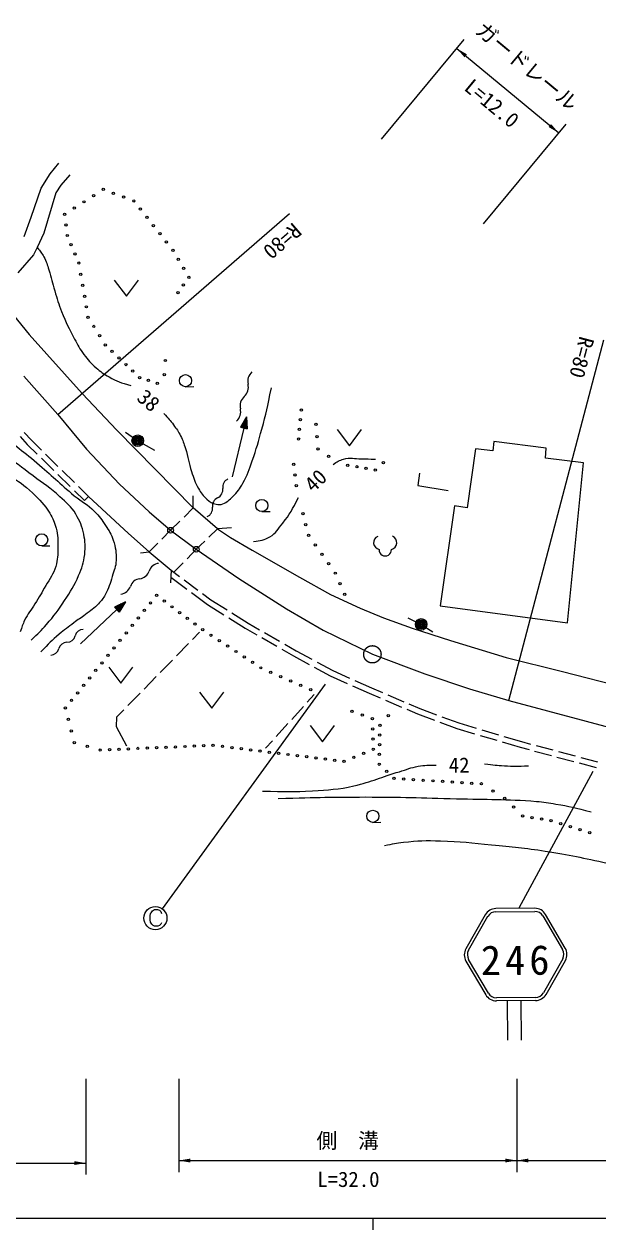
# Model space of a CAD drawing. Units: millimetres, scale not verified. Extents: x 40000 to 680000, y 20000 to 380000.
# Drawn here: x 137820 to 187466, y 204000 to 308319 of the extents above; entities that cross this region are included whole.
import ezdxf
from ezdxf.enums import TextEntityAlignment as Align

# ---------------------------------------------------------------- set-up
doc = ezdxf.new("R2010")
doc.units = ezdxf.units.MM
doc.header["$LTSCALE"] = 1000
doc.header["$PDMODE"] = 32
doc.header["$PDSIZE"] = 500
doc.linetypes.add('CHAIN', pattern=[18.5, 12, -1.5, 3.5, -1.5])
for name, color, linetype, lineweight in [('M-BMK', 2, 'CHAIN', 13), ('M-STR-HTXT', 7, 'Continuous', 13), ('M-STR-STR1', 1, 'Continuous', 13), ('M-STR-STRC', 7, 'Continuous', 13), ('M-TTL-BAND', 7, 'Continuous', 25), ('M-WORK', 1, 'Continuous', 13)]:
    doc.layers.add(name, color=color, linetype=linetype, lineweight=lineweight)
doc.layers.add('M-OTRS', color=6, linetype='Continuous')
doc.styles.add('ＭＳ ゴシック', font='')
doc.styles.get('ＭＳ ゴシック').set_extended_font_data('MS Gothic')

# ---------------------------------------------------------------- blocks, each defined once
blk = doc.blocks.new('filled_arrow')
at = {"color": 0, "linetype": 'Continuous', "lineweight": -2}
blk.add_solid([(7.5, 1.25), (0, 0), (7.5, -1.25)], dxfattribs=at)

msp = doc.modelspace()

# ---------------------------------------------------------------- linework, layer by layer
at = {"layer": 'M-BMK'}
for p, q in [((137782, 277868), (140752, 274540)), ((140752, 274540), (143216, 271543)), ((143216, 271543), (146069, 268529)), ((146069, 268529), (148643, 266131)), ((148643, 266131), (150493, 264525)), ((150493, 264525), (152713, 262885)), ((152713, 262885), (156389, 260356)), ((156389, 260356), (160536, 257742)), ((160536, 257742), (163692, 255898)), ((163692, 255898), (167951, 253795)), ((167951, 253795), (172491, 252120)), ((172491, 252120), (176354, 250796)), ((176354, 250796), (179773, 249797)), ((179773, 249797), (213937, 240617))]:
    msp.add_line(p, q, dxfattribs=at)
msp.add_circle((167951, 253795), 750, dxfattribs=at)
at = {"layer": 'M-OTRS'}
for p in [(150493, 264525), (152713, 262885)]:
    msp.add_point(p, dxfattribs=at)
at = {"layer": 'M-STR-HTXT'}
for p, q in [((168746, 298351), (175899, 306984)), ((175261, 306214), (184079, 298907)), ((177565, 291044), (184717, 299677)), ((140752, 274540), (160795, 291925)), ((179773, 249797), (187976, 280998)), ((163874, 251217), (149761, 231784)), ((187019, 243665), (180613, 231844)), ((143170, 217058), (143170, 208780)), ((151194, 217058), (151194, 209000)), ((180460, 217058), (180460, 209000)), ((82884, 209780), (143170, 209780)), ((151194, 210000), (180460, 210000)), ((180460, 210000), (222000, 210000))]:
    msp.add_line(p, q, dxfattribs=at)
at = {"layer": 'M-STR-STR1'}
for p, q in [((152462, 266466), (152451, 267510)), ((151656, 265671), (152462, 266466)), ((154555, 264657), (152462, 266466)), ((150493, 264525), (151300, 265320)), ((149740, 263768), (150493, 264525)), ((153814, 263944), (154555, 264657)), ((155772, 264744), (154555, 264657)), ((148635, 262656), (149387, 263413)), ((151918, 262068), (152713, 262885)), ((152713, 262885), (153454, 263598)), ((147877, 262566), (148635, 262656)), ((148635, 262656), (150534, 261070)), ((150534, 261070), (150494, 259976)), ((150774, 260892), (151569, 261709))]:
    msp.add_line(p, q, dxfattribs=at)
at = {"layer": 'M-STR-STRC'}
for p, q in [((148821, 231444), (148934, 231600)), ((148934, 231600), (149089, 231707)), ((149089, 231707), (149368, 231711)), ((149368, 231711), (149530, 231660)), ((149530, 231660), (149641, 231551)), ((182012, 231820), (178634, 231797)), ((148717, 231158), (148767, 231376)), ((148719, 230827), (148717, 231158)), ((148768, 230616), (148719, 230827)), ((148767, 231376), (148821, 231444)), ((148881, 230448), (148768, 230616)), ((149641, 231551), (149700, 231382)), ((149699, 230557), (149650, 230455)), ((177716, 231259), (176046, 228322)), ((176277, 228191), (177947, 231128)), ((178636, 231531), (182014, 231554)), ((182708, 231159), (184417, 228244)), ((184646, 228379), (182937, 231294)), ((148988, 230341), (148881, 230448)), ((149105, 230285), (148988, 230341)), ((149379, 230287), (149105, 230285)), ((149541, 230340), (149379, 230287)), ((149650, 230455), (149541, 230340)), ((184422, 227446), (182752, 224509)), ((176053, 227258), (177762, 224343)), ((177991, 224478), (176283, 227393)), ((182983, 224378), (184653, 227315)), ((182064, 224106), (178685, 224083)), ((182065, 223840), (178687, 223817)), ((179609, 223824), (179632, 220420)), ((180808, 223831), (180831, 220428))]:
    msp.add_line(p, q, dxfattribs=at)
msp.add_circle((149180, 230970), 1000, dxfattribs=at)
msp.add_circle((149180, 230970), 1000, dxfattribs=at)
for centre, radius, start, end in [((178641, 230733), 1064, 90.37958, 150.37958), ((182019, 230756), 1064, 30.37958, 90.37958), ((178641, 230733), 798, 90.37958, 150.37958), ((182019, 230756), 798, 30.37958, 90.37958), ((176971, 227796), 1064, 150.37958, 210.37958), ((176971, 227796), 798, 150.37958, 210.37958), ((183728, 227841), 798, 330.37958, 30.3796), ((183728, 227841), 1064, 330.37958, 30.37958), ((178680, 224881), 1064, 210.37958, 270.37958), ((178680, 224881), 798, 210.37958, 270.37958), ((182058, 224904), 798, 270.37958, 330.37958), ((182058, 224904), 1064, 270.37958, 330.37958)]:
    msp.add_arc(centre, radius, start, end, dxfattribs=at)
at = {"layer": 'M-TTL-BAND'}
for p, q in [((40000, 205000), (579000, 205000)), ((168000, 205000), (168000, 204000))]:
    msp.add_line(p, q, dxfattribs=at)
at = {"layer": 'M-WORK'}
for p, q in [((140067, 295380), (140824, 296290)), ((139294, 294113), (140067, 295380)), ((141768, 295286), (141004, 294382)), ((141004, 294382), (140571, 293716)), ((138440, 291621), (139294, 294113)), ((140571, 293716), (139540, 290228)), ((137812, 289948), (138440, 291621)), ((139540, 290228), (138962, 288979)), ((138962, 288979), (138629, 288367)), ((138629, 288367), (137281, 286809)), ((145616, 286163), (146675, 284770)), ((146675, 284770), (147716, 286177)), ((135735, 284545), (138271, 281473)), ((138271, 281473), (142834, 276364)), ((151795, 276948), (152495, 276953)), ((142834, 276364), (145839, 273181)), ((156826, 273366), (155831, 269148)), ((157055, 274339), (156534, 273435)), ((156534, 273435), (157118, 273297)), ((156638, 273616), (156592, 273421)), ((156651, 273407), (156743, 273797)), ((156847, 273978), (156709, 273394)), ((156767, 273380), (156951, 274159)), ((157055, 274339), (156826, 273366)), ((156884, 273352), (157068, 274131)), ((157080, 273923), (156943, 273339)), ((157001, 273325), (157093, 273714)), ((157055, 274339), (157118, 273297)), ((157105, 273506), (157059, 273311)), ((137472, 272634), (138092, 271962)), ((137829, 272985), (138451, 272310)), ((138451, 272310), (139317, 271458)), ((145839, 273181), (152462, 266466)), ((146591, 273019), (147647, 272278)), ((147647, 272278), (149111, 271449)), ((164903, 273233), (165962, 271840)), ((165962, 271840), (167003, 273247)), ((138092, 271962), (138962, 271106)), ((176881, 271585), (176169, 266466)), ((178374, 271400), (176881, 271585)), ((178458, 272200), (178374, 271400)), ((182991, 271644), (178458, 272200)), ((182943, 270773), (182991, 271644)), ((139319, 270756), (140388, 269704)), ((139674, 271108), (140743, 270056)), ((186232, 270351), (182943, 270773)), ((184831, 256515), (186232, 270351)), ((140745, 269353), (141814, 268302)), ((141100, 269706), (142169, 268654)), ((172032, 269470), (171897, 268404)), ((142526, 268303), (143392, 267452)), ((171897, 268404), (174510, 267959)), ((142171, 267951), (143041, 267096)), ((143041, 267096), (143392, 267452)), ((143392, 267452), (146866, 264243)), ((158401, 266142), (159101, 266147)), ((175067, 266636), (173819, 257987)), ((176169, 266466), (175067, 266636)), ((146866, 264243), (148635, 262656)), ((154555, 264657), (155685, 263895)), ((139343, 263176), (140043, 263181)), ((155685, 263895), (157551, 262818)), ((157551, 262818), (161652, 260465)), ((150534, 261070), (151254, 260537)), ((150508, 260467), (151904, 259434)), ((151656, 260240), (152862, 259348)), ((161652, 260465), (164326, 258979)), ((152306, 259137), (153702, 258104)), ((153264, 259050), (153984, 258518)), ((164326, 258979), (166891, 257788)), ((146581, 258350), (145647, 257883)), ((145647, 257883), (146058, 257446)), ((145834, 257976), (145689, 257839)), ((145730, 257796), (146021, 258070)), ((146208, 258163), (145771, 257752)), ((145812, 257708), (146395, 258256)), ((146581, 258350), (145853, 257665)), ((145894, 257621), (146477, 258169)), ((146372, 257988), (145935, 257577)), ((145976, 257533), (146268, 257807)), ((146581, 258350), (146058, 257446)), ((153702, 258104), (155108, 257219)), ((153984, 258518), (155378, 257640)), ((166891, 257788), (168922, 256949)), ((173819, 257987), (184831, 256515)), ((145853, 257665), (142696, 254696)), ((146163, 257627), (146017, 257490)), ((155531, 256953), (156937, 256068)), ((155801, 257374), (157195, 256496)), ((168922, 256949), (171390, 256054)), ((171019, 256961), (172171, 256389)), ((152399, 255082), (153006, 255702)), ((156937, 256068), (157945, 255491)), ((157195, 256496), (158196, 255923)), ((158630, 255675), (159932, 254930)), ((171390, 256054), (174713, 254986)), ((172171, 256389), (173194, 255732)), ((151001, 253652), (152049, 254724)), ((158379, 255242), (159681, 254497)), ((160366, 254681), (161367, 254108)), ((174713, 254986), (179542, 253526)), ((160115, 254249), (161123, 253672)), ((161123, 253672), (162492, 252926)), ((161367, 254108), (162725, 253368)), ((179542, 253526), (184404, 252304)), ((145141, 252684), (146200, 251291)), ((146200, 251291), (147241, 252698)), ((149602, 252222), (150651, 253295)), ((162931, 252686), (164300, 251940)), ((163164, 253129), (164522, 252389)), ((148204, 250792), (149253, 251865)), ((164300, 251940), (165766, 251285)), ((164522, 252389), (165977, 251738)), ((166433, 251534), (167888, 250884)), ((184404, 252304), (190928, 250630)), ((146806, 249362), (147854, 250435)), ((153008, 250518), (154067, 249125)), ((154067, 249125), (155108, 250532)), ((166222, 251081), (167688, 250426)), ((167688, 250426), (168630, 250022)), ((167888, 250884), (168823, 250484)), ((162321, 249652), (162917, 250309)), ((169090, 249825), (170469, 249235)), ((169283, 250287), (170662, 249697)), ((171122, 249500), (172056, 249100)), ((145816, 247532), (145849, 248384)), ((145849, 248384), (146456, 249005)), ((160977, 248171), (161985, 249282)), ((170929, 249038), (171871, 248635)), ((171871, 248635), (173333, 248095)), ((172056, 249100), (173504, 248564)), ((173973, 248391), (175421, 247856)), ((146715, 245852), (145816, 247532)), ((159634, 246690), (160642, 247801)), ((162578, 247624), (163637, 246231)), ((163637, 246231), (164678, 247638)), ((173802, 247921), (175263, 247381)), ((175263, 247381), (176799, 246926)), ((175421, 247856), (176946, 247404)), ((177425, 247261), (178863, 246835)), ((158702, 245663), (159298, 246319)), ((177278, 246783), (178716, 246357)), ((179196, 246214), (180732, 245759)), ((179342, 246692), (180867, 246240)), ((180867, 246240), (181644, 246034)), ((180732, 245759), (181511, 245552)), ((181995, 245424), (183444, 245039)), ((182127, 245906), (183577, 245521)), ((184060, 245393), (185510, 245008)), ((183928, 244911), (185378, 244526)), ((185861, 244398), (187311, 244013)), ((185993, 244880), (187443, 244495)), ((167995, 239259), (168695, 239263))]:
    msp.add_line(p, q, dxfattribs=at)
for centre, radius in [((143835, 293482), 100), ((144671, 294020), 100), ((145552, 293689), 100), ((146433, 293357), 100), ((142164, 292405), 100), ((142999, 292943), 100), ((147315, 293025), 100), ((147879, 292314), 100), ((141328, 291867), 100), ((148443, 291603), 100), ((141441, 290948), 100), ((141553, 290030), 100), ((149007, 290892), 100), ((149571, 290181), 100), ((141887, 289233), 100), ((150136, 289470), 100), ((142221, 288436), 100), ((150700, 288758), 100), ((151158, 287980), 100), ((142555, 287639), 100), ((151616, 287202), 100), ((142721, 286681), 100), ((151610, 285749), 100), ((152074, 286423), 100), ((142887, 285723), 100), ((143054, 284765), 100), ((151145, 285074), 100), ((143206, 283860), 100), ((143359, 282955), 100), ((143852, 282159), 100), ((144346, 281363), 100), ((144840, 280567), 100), ((145435, 280001), 100), ((146030, 279435), 100), ((146625, 278869), 100), ((150044, 279217), 100), ((147220, 278303), 100), ((147816, 277737), 100), ((148577, 277488), 100), ((149945, 277990), 100), ((151792, 277473), 525), ((149337, 277240), 100), ((161814, 274926), 100), ((161646, 273254), 100), ((161730, 274090), 100), ((163074, 273702), 100), ((147647, 272278), 500), ((147647, 272278), 400), ((147647, 272278), 300), ((147647, 272278), 200), ((147647, 272278), 100), ((147647, 272278), 20), ((161563, 272419), 100), ((163166, 272636), 100), ((163258, 271571), 100), ((161147, 270233), 100), ((164169, 270920), 100), ((165822, 270157), 100), ((168905, 270383), 100), ((161255, 269315), 100), ((166614, 270018), 100), ((167407, 269879), 100), ((168199, 269739), 100), ((161363, 268398), 100), ((158397, 266667), 525), ((161948, 265952), 100), ((162188, 265016), 100), ((139340, 263701), 525), ((162429, 264080), 100), ((163007, 263264), 100), ((163585, 262449), 100), ((164163, 261634), 100), ((164742, 260818), 100), ((165153, 259904), 100), ((149282, 258894), 100), ((165564, 258991), 100), ((148230, 257597), 100), ((148756, 258245), 100), ((149947, 258399), 100), ((150612, 257904), 100), ((147704, 256948), 100), ((151277, 257409), 100), ((151941, 256914), 100), ((172171, 256389), 500), ((172171, 256389), 400), ((172171, 256389), 300), ((146653, 255650), 100), ((147178, 256299), 100), ((152606, 256419), 100), ((153271, 255923), 100), ((172171, 256389), 200), ((172171, 256389), 100), ((172171, 256389), 20), ((146127, 255001), 100), ((153990, 255452), 100), ((154708, 254981), 100), ((155427, 254511), 100), ((145075, 253704), 100), ((145601, 254353), 100), ((156146, 254040), 100), ((156864, 253569), 100), ((144023, 252406), 100), ((144549, 253055), 100), ((157583, 253098), 100), ((158302, 252627), 100), ((143497, 251757), 100), ((159166, 252250), 100), ((160031, 251873), 100), ((160896, 251496), 100), ((142446, 250460), 100), ((142972, 251109), 100), ((161760, 251119), 100), ((162625, 250742), 100), ((141920, 249811), 100), ((141394, 249162), 100), ((166188, 248854), 100), ((167075, 248540), 100), ((167962, 248226), 100), ((169333, 248494), 100), ((141649, 248163), 100), ((141905, 247163), 100), ((167985, 247347), 100), ((168605, 247649), 100), ((142160, 246163), 100), ((168009, 246468), 100), ((168593, 246809), 100), ((143281, 245838), 100), ((144402, 245512), 100), ((145217, 245547), 100), ((146031, 245581), 100), ((146846, 245615), 100), ((147660, 245649), 100), ((148475, 245684), 100), ((149289, 245718), 100), ((150104, 245752), 100), ((150918, 245786), 100), ((151733, 245821), 100), ((152548, 245855), 100), ((153362, 245889), 100), ((154177, 245923), 100), ((154986, 245824), 100), ((155795, 245725), 100), ((156605, 245626), 100), ((157414, 245526), 100), ((158224, 245427), 100), ((159033, 245328), 100), ((159842, 245228), 100), ((160652, 245129), 100), ((167191, 245237), 100), ((168032, 245589), 100), ((168568, 245131), 100), ((168580, 245970), 100), ((161461, 245030), 100), ((162271, 244930), 100), ((163080, 244831), 100), ((163890, 244732), 100), ((164699, 244633), 100), ((165508, 244533), 100), ((166350, 244885), 100), ((168556, 244291), 100), ((169191, 243674), 100), ((169825, 243057), 100), ((170666, 243005), 100), ((171507, 242953), 100), ((172348, 242902), 100), ((173189, 242850), 100), ((174030, 242798), 100), ((174871, 242747), 100), ((175712, 242695), 100), ((176553, 242643), 100), ((177394, 242592), 100), ((178402, 241968), 100), ((179410, 241344), 100), ((167991, 239784), 525), ((180178, 240576), 100), ((180947, 239809), 100), ((181771, 239672), 100), ((182595, 239536), 100), ((183419, 239399), 100), ((184253, 239138), 100), ((185087, 238877), 100), ((185922, 238616), 100), ((186756, 238356), 100)]:
    msp.add_circle(centre, radius, dxfattribs=at)
for centre, radius, start, end in [((158275, 277410), 1106, 132.40248, 192.7889), ((156118, 276920), 1106, 312.40248, 12.7889), ((157610, 275288), 1106, 132.40248, 192.7889), ((155453, 274798), 1106, 312.40248, 12.7889), ((154222, 268056), 796, 295.49635, 6.99422), ((155802, 268250), 796, 115.49635, 186.99422), ((154907, 266619), 796, 115.49635, 186.99422), ((153327, 266425), 796, 295.49635, 6.99422), ((168660, 263455), 599, 113.82794, 257.66138), ((169463, 263460), 599, 283.09777, 66.93121), ((169066, 262841), 534, 176.90817, 3.85099), ((147701, 261326), 996, 277.36445, 341.05435), ((149586, 260679), 996, 97.36445, 161.05435), ((147957, 259349), 996, 97.36445, 161.05435), ((146071, 259996), 996, 277.36445, 341.05435), ((142958, 255204), 746, 91.16689, 165.11842), ((141546, 254095), 746, 91.16689, 165.11842), ((141516, 255587), 746, 271.16689, 345.11842), ((140105, 254478), 746, 271.16689, 345.11842)]:
    msp.add_arc(centre, radius, start, end, dxfattribs=at)
for points, knots in [([(138418, 255022), (139072, 255632), (139261, 255825), (139759, 256381), (140432, 257134), (140772, 257594), (141326, 258439), (141857, 259251), (142163, 259712), (142540, 260605), (142829, 261291), (142969, 261700), (143060, 262438), (143144, 263113), (143120, 263513), (142978, 264178), (142824, 264898), (142665, 265298), (142291, 265932), (141887, 266617), (141497, 266891), (140914, 267432), (140074, 268213), (139508, 268538), (138593, 269229), (137580, 269993), (137017, 270430), (135969, 271147), (134969, 271832), (134401, 272205), (133365, 272835), (132122, 273591), (131378, 273934), (130138, 274696), (129235, 275252), (128706, 275535), (127873, 276191), (127028, 276855), (126612, 277302), (125889, 278096), (125136, 278922), (124837, 279487), (124115, 280340), (123443, 281135), (123055, 281573), (122326, 282317), (121633, 283026), (121224, 283405), (120468, 284046), (119868, 284553), (119549, 284870), (118879, 285278), (118084, 285763), (117582, 285935), (116723, 286294), (115731, 286709), (115144, 286863), (114124, 287200), (112699, 287672), (111889, 287900), (110457, 288348), (109157, 288756), (108419, 288954), (107129, 289392), (105419, 289973), (104481, 290356), (102785, 290979), (100795, 291712), (99691, 292154), (97693, 292864), (96087, 293435), (95173, 293714), (93563, 294275), (92080, 294793), (91261, 295119), (89771, 295618), (88652, 295992), (88027, 296212), (86888, 296522), (85845, 296806), (85239, 296872), (84184, 297108), (83357, 297293), (82875, 297331), (82068, 297591), (81650, 297726), (81500, 297774), (81012, 297972)], [0, 0, 0, 0, 1, 1, 1, 2, 2, 2, 3, 3, 3, 4, 4, 4, 5, 5, 5, 6, 6, 6, 7, 7, 7, 8, 8, 8, 9, 9, 9, 10, 10, 10, 11, 11, 11, 12, 12, 12, 13, 13, 13, 14, 14, 14, 15, 15, 15, 16, 16, 16, 17, 17, 17, 18, 18, 18, 19, 19, 19, 20, 20, 20, 21, 21, 21, 22, 22, 22, 23, 23, 23, 24, 24, 24, 25, 25, 25, 26, 26, 26, 27, 27, 27, 28, 28, 28, 29, 29, 29, 29]), ([(80545, 296615), (81377, 296320), (81591, 296246), (82265, 296016), (83462, 295607), (84135, 295384), (85344, 295007), (86928, 294512), (87827, 294277), (89419, 293808), (90615, 293456), (91291, 293281), (92480, 292905), (94157, 292374), (95059, 291960), (96735, 291423), (97965, 291029), (98666, 290844), (99902, 290468), (101558, 289963), (102477, 289652), (104138, 289164), (105979, 288622), (107033, 288397), (108871, 287845), (110577, 287332), (111531, 287037), (113214, 286453), (114473, 286016), (115212, 285849), (116419, 285284), (117030, 284998), (117357, 284800), (117916, 284424), (118596, 283967), (118946, 283664), (119559, 283120), (120491, 282293), (120987, 281799), (121847, 280898), (122821, 279877), (123302, 279246), (124245, 278196), (124911, 277454), (125235, 276989), (125963, 276307), (126545, 275761), (126914, 275501), (127552, 275021), (128712, 274148), (129378, 273680), (130585, 272874), (131699, 272131), (132326, 271716), (133475, 271029), (134643, 270330), (135371, 270060), (136506, 269308), (137338, 268756), (137830, 268461), (138541, 267759), (139181, 267126), (139571, 266776), (140044, 266010), (140335, 265539), (140442, 265235), (140586, 264700), (140753, 264074), (140751, 263696), (140739, 263049), (140727, 262399), (140743, 262018), (140554, 261396), (140343, 260698), (140050, 260375), (139695, 259738), (139343, 259108), (139123, 258767), (138746, 258151), (138408, 257598), (138137, 257332), (137868, 256742), (137691, 256357), (137631, 256204), (137484, 255728)], [0, 0, 0, 0, 1, 1, 1, 2, 2, 2, 3, 3, 3, 4, 4, 4, 5, 5, 5, 6, 6, 6, 7, 7, 7, 8, 8, 8, 9, 9, 9, 10, 10, 10, 11, 11, 11, 12, 12, 12, 13, 13, 13, 14, 14, 14, 15, 15, 15, 16, 16, 16, 17, 17, 17, 18, 18, 18, 19, 19, 19, 20, 20, 20, 21, 21, 21, 22, 22, 22, 23, 23, 23, 24, 24, 24, 25, 25, 25, 26, 26, 26, 27, 27, 27, 28, 28, 28, 28]), ([(138962, 288979), (139244, 288637), (139338, 288512), (139525, 288180), (139754, 287772), (139812, 287508), (139959, 287064), (140190, 286360), (140247, 285944), (140468, 285238), (140688, 284534), (140786, 284130), (141066, 283448), (141455, 282500), (141693, 281975), (142183, 281075), (142473, 280543), (142619, 280228), (142991, 279749), (143367, 279263), (143581, 278984), (144046, 278583), (144453, 278233), (144707, 278063), (145171, 277792), (145855, 277390), (146178, 277317), (147058, 277040)], [0, 0, 0, 0, 1, 1, 1, 2, 2, 2, 3, 3, 3, 4, 4, 4, 5, 5, 5, 6, 6, 6, 7, 7, 7, 8, 8, 8, 9, 9, 9, 9]), ([(149909, 274633), (150322, 274186), (150451, 274053), (150751, 273644), (151009, 273291), (151167, 273098), (151361, 272706), (151564, 272295), (151635, 272044), (151776, 271608), (152026, 270838), (152044, 270371), (152305, 269604), (152502, 269024), (152604, 268689), (152901, 268152), (153125, 267745), (153293, 267531), (153635, 267216), (153897, 266973), (154087, 266846), (154437, 266777), (154662, 266732), (154808, 266735), (155023, 266816), (155409, 266961), (155567, 267165), (155871, 267443), (156291, 267828), (156457, 268117), (156752, 268604), (157177, 269305), (157272, 269775), (157556, 270545), (157943, 271595), (158093, 272207), (158390, 273286), (158769, 274661), (158860, 275137), (159219, 276843)], [0, 0, 0, 0, 1, 1, 1, 2, 2, 2, 3, 3, 3, 4, 4, 4, 5, 5, 5, 6, 6, 6, 7, 7, 7, 8, 8, 8, 9, 9, 9, 10, 10, 10, 11, 11, 11, 12, 12, 12, 13, 13, 13, 13]), ([(134201, 274450), (134819, 273835), (134999, 273674), (135524, 273190), (136794, 272018), (137611, 271483), (138926, 270362), (140206, 269269), (140873, 268599), (142165, 267521), (142827, 266968), (143305, 266780), (143903, 266159), (144324, 265722), (144542, 265455), (144870, 264946), (145175, 264472), (145356, 264199), (145536, 263665), (145754, 263015), (145795, 262612), (145778, 261926), (145764, 261370), (145607, 261073), (145450, 260539), (145263, 259902), (145145, 259543), (144839, 258954), (144663, 258615), (144514, 258452), (144258, 258169), (143875, 257744), (143579, 257589), (143127, 257238), (142746, 256941), (142508, 256808), (142120, 256520), (141615, 256146), (141328, 255940), (140848, 255535), (140187, 254978), (139982, 254748), (139259, 253997)], [0, 0, 0, 0, 1, 1, 1, 2, 2, 2, 3, 3, 3, 4, 4, 4, 5, 5, 5, 6, 6, 6, 7, 7, 7, 8, 8, 8, 9, 9, 9, 10, 10, 10, 11, 11, 11, 12, 12, 12, 13, 13, 13, 14, 14, 14, 14]), ([(164558, 270231), (164912, 270480), (165084, 270569), (165461, 270690), (166035, 270874), (166402, 270704), (167006, 270700), (167485, 270697), (167638, 270695), (168232, 270681)], [0, 0, 0, 0, 1, 1, 1, 2, 2, 2, 3, 3, 3, 3]), ([(157676, 263552), (158287, 263625), (158589, 263673), (159085, 263961), (159632, 264278), (159794, 264651), (160196, 265140), (160844, 265927), (161005, 266304), (161567, 267360)], [0, 0, 0, 0, 1, 1, 1, 2, 2, 2, 3, 3, 3, 3]), ([(158447, 241966), (160480, 241907), (161081, 241876), (162763, 241994), (164173, 242093), (164982, 242090), (166357, 242418), (167923, 242791), (168749, 243182), (170292, 243643), (170923, 243831), (171263, 244000), (171914, 244106), (172520, 244205), (172767, 244206), (173485, 244197)], [0, 0, 0, 0, 1, 1, 1, 2, 2, 2, 3, 3, 3, 4, 4, 4, 5, 5, 5, 5]), ([(177667, 244331), (178471, 244223), (178704, 244197), (179373, 244156), (180183, 244105), (180468, 244119), (181451, 244143)], [0, 0, 0, 0, 1, 1, 1, 2, 2, 2, 2]), ([(159810, 241322), (163449, 241426), (164412, 241452), (167362, 241452), (170438, 241452), (172161, 241391), (175236, 241304), (177937, 241228), (179456, 241282), (182151, 241070), (182811, 241018), (183177, 240946), (183831, 240842), (185042, 240648), (185449, 240526), (186899, 240169)], [0, 0, 0, 0, 1, 1, 1, 2, 2, 2, 3, 3, 3, 4, 4, 4, 5, 5, 5, 5]), ([(169002, 237253), (169769, 237415), (170004, 237446), (170652, 237531), (171890, 237693), (172599, 237695), (173848, 237658), (175581, 237607), (176548, 237487), (178273, 237315), (180088, 237134), (181108, 237050), (182912, 236777), (185025, 236457), (186190, 236167), (188282, 235729), (189695, 235434), (190147, 235337), (191893, 234945)], [0, 0, 0, 0, 1, 1, 1, 2, 2, 2, 3, 3, 3, 4, 4, 4, 5, 5, 5, 6, 6, 6, 6])]:
    msp.add_open_spline(points, degree=3, knots=knots, dxfattribs=at)
for p in [(147647, 272278), (172171, 256389)]:
    msp.add_point(p, dxfattribs=at)

# ---------------------------------------------------------------- block references
at = {"layer": 'M-STR-HTXT', "xscale": 133, "yscale": 133}
for p, rotation in [((175261, 306214), 320.4), ((184079, 298907), 140.4), ((143170, 209780), 180), ((180460, 210000), 180)]:
    msp.add_blockref('filled_arrow', p, dxfattribs=dict(at, rotation=rotation))
for p in [(151194, 210000), (180460, 210000)]:
    msp.add_blockref('filled_arrow', p, dxfattribs=at)

# ---------------------------------------------------------------- texts
at = {"layer": 'M-STR-HTXT', "style": 'ＭＳ ゴシック'}
for s, rotation, p in [('ガードレール', 320.355, (177178, 308124)), ('R=80', 220.939, (161522, 290718)), ('R=80', 255.27, (186529, 281218))]:
    msp.add_text(s, height=1320, rotation=rotation, dxfattribs=at).set_placement(p, align=Align.MIDDLE_LEFT)
msp.add_text('L=12.0', height=1320, rotation=320.355, dxfattribs=at).set_placement((177627, 300654), align=Align.BOTTOM_CENTER)
msp.add_text('側\u3000溝', height=1320, dxfattribs=at).set_placement((163117, 211723), align=Align.MIDDLE_LEFT)
msp.add_text('L=32.0', height=1320, dxfattribs=at).set_placement((165880, 207318), align=Align.BOTTOM_CENTER)
at = {"layer": 'M-STR-STRC', "insert": (177348, 226000), "char_height": 2566, "attachment_point": 7, "rotation": 0.38, "style": 'ＭＳ ゴシック'}
msp.add_mtext('\\T1.2;246', dxfattribs=at)
at = {"layer": 'M-WORK', "style": 'ＭＳ ゴシック'}
for s, rotation, p in [('38', 319.819, (147906, 276345)), ('40', 43.817, (162390, 268214)), ('42', 0.38, (174564, 244206))]:
    msp.add_text(s, height=1320, rotation=rotation, dxfattribs=at).set_placement(p, align=Align.MIDDLE_LEFT)

doc.saveas('drawing.dxf')
